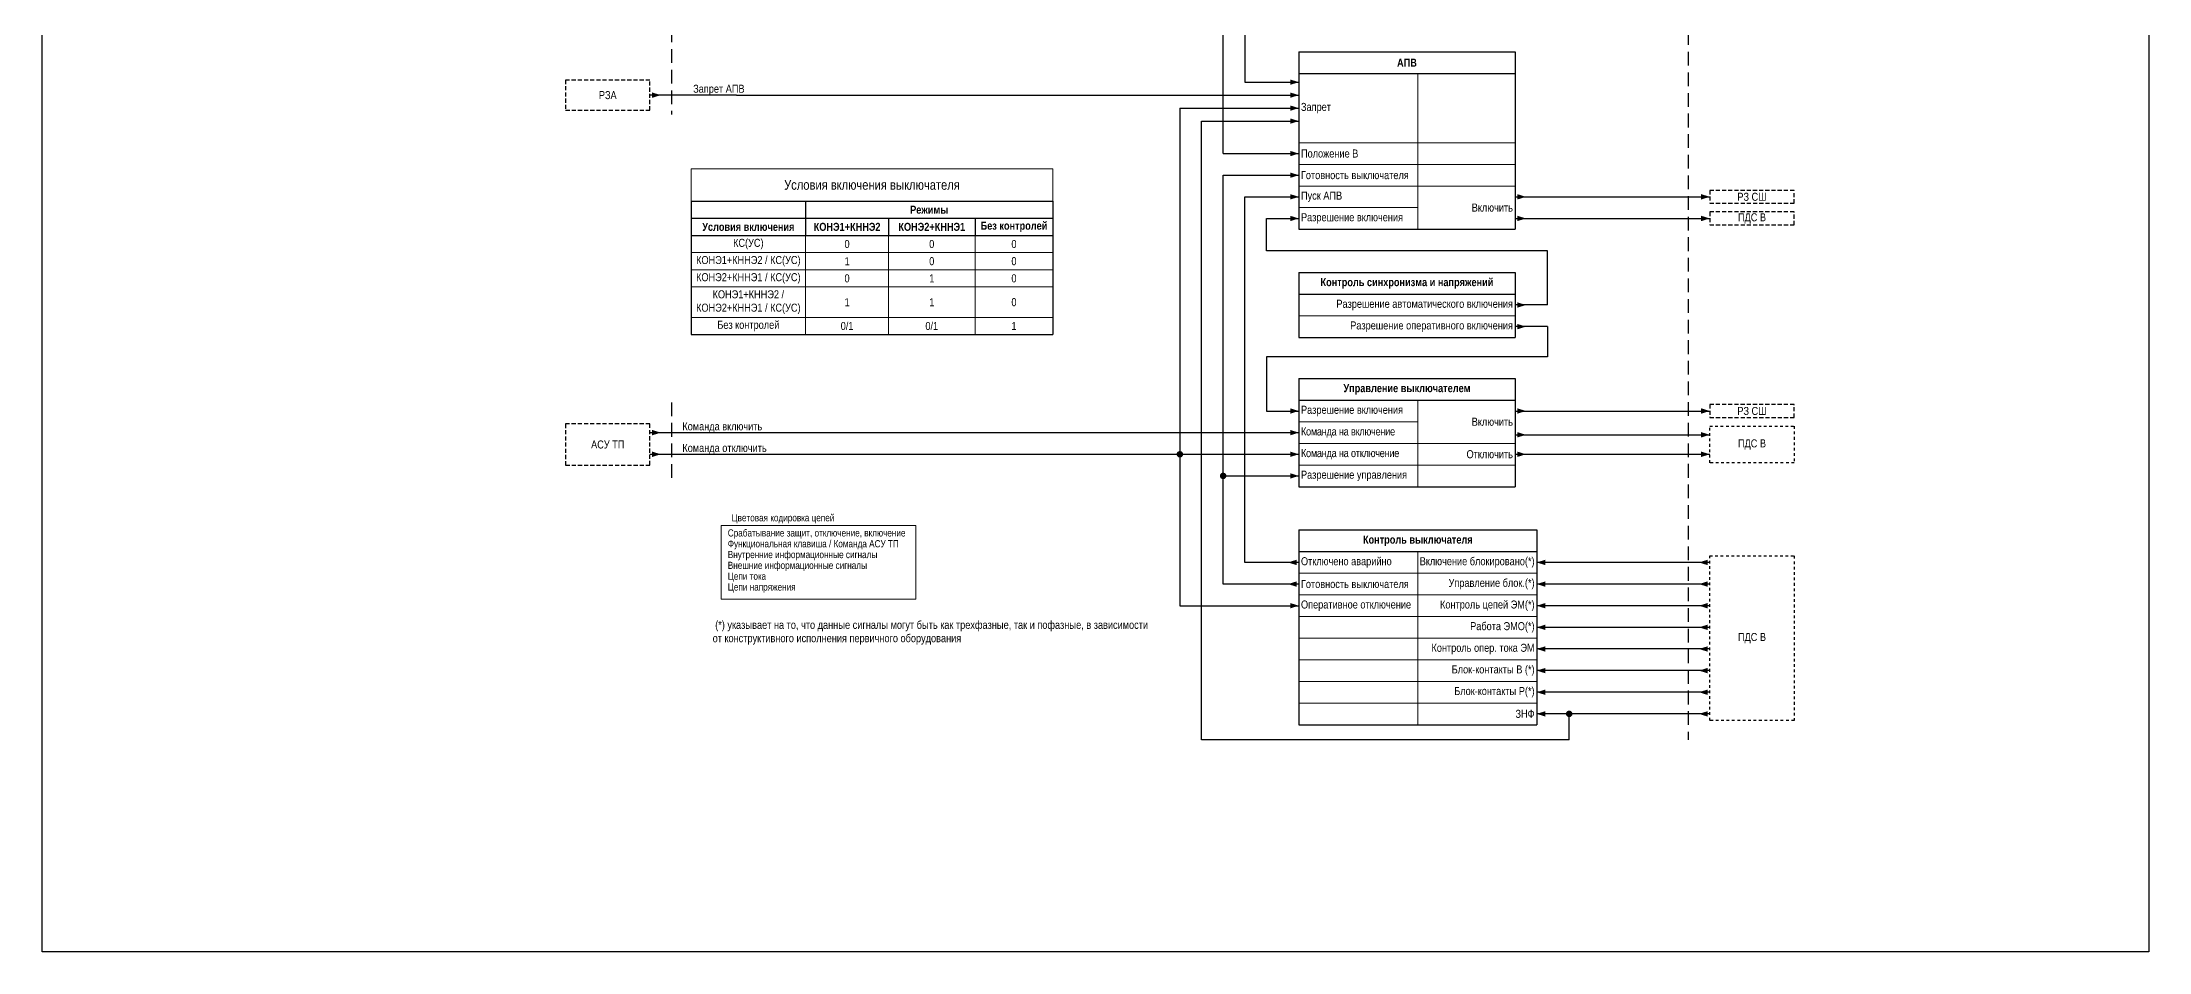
# Model space of a CAD drawing. Header units: millimetres. Extents: x 559 to 4268, y -3459 to 3336.
# Drawn here: x 559 to 1533, y -2672 to -2252 of the extents above; entities that cross this region are included whole.
import ezdxf
from ezdxf.enums import TextEntityAlignment as Align

# ---------------------------------------------------------------- set-up
doc = ezdxf.new("R2010")
doc.units = ezdxf.units.MM
doc.linetypes.add('JIS_02_1.2', pattern=[2.5, 1.25, -1.25])
doc.linetypes.add('штриховая2', pattern=[9.525, 6.35, -3.175])
for name, color, linetype, lineweight in [('Основная', 7, 'Continuous', 30), ('Отключение_включение', 1, 'Continuous', 30), ('Тонкая', 7, 'Continuous', 18), ('Цепи внешние', 84, 'Continuous', 30), ('Цепи внутренние', 5, 'Continuous', 30), ('Цепи ТН', 200, 'Continuous', 30), ('Цепи ТТ', 23, 'Continuous', 30), ('Цепь - ФК и АСУ', 132, 'Continuous', 30)]:
    doc.layers.add(name, color=color, linetype=linetype, lineweight=lineweight)
doc.styles.add('Narrow', font='ARIALN.TTF')
doc.styles.add('Табл дан', font='ARIALN.TTF')
doc.styles.add('Табл загол', font='ARIALNB.TTF')
doc.styles.add('Табл назв', font='ARIALN.TTF')

# ---------------------------------------------------------------- blocks, each defined once
blk = doc.blocks.new('*T126')
at = {"layer": 'Основная', "color": 0, "linetype": 'ByBlock', "lineweight": -2, "transparency": 16777216}
for p, q in [((0, 0), (100, 0)), ((0, 0), (0, -10)), ((100, 0), (100, -10))]:
    blk.add_line(p, q, dxfattribs=at)
at = {"layer": 'Основная', "color": 0, "linetype": 'ByBlock', "lineweight": 30, "transparency": 16777216}
for p, q in [((0, -10), (100, -10)), ((0, -10), (0, -82)), ((100, -10), (100, -82)), ((0, -82), (100, -82))]:
    blk.add_line(p, q, dxfattribs=at)
at = {"layer": 'Основная', "color": 0, "linetype": 'ByBlock', "lineweight": 18, "transparency": 16777216}
for p, q in [((55, -10), (55, -82)), ((0, -42), (100, -42)), ((0, -52), (100, -52)), ((0, -62), (100, -62)), ((0, -72), (55, -72))]:
    blk.add_line(p, q, dxfattribs=at)
at = {"layer": 'Основная', "color": 0, "transparency": 16777216, "char_height": 3.7}
for s, insert, width, attachment_point, style in [('{\\C256;АПВ}', (50, -5), 97, 5, 'Табл загол'), ('Запрет', (1, -26), 53, 4, 'Табл дан'), ('Положение В', (1, -47), 53, 4, 'Табл дан'), ('Готовность выключателя', (1, -57), 53, 4, 'Табл дан'), ('Пуск АПВ', (1, -67), 53, 4, 'Табл дан'), ('Разрешение включения  ', (1, -77), 53, 4, 'Табл дан'), ('Включить', (99, -72), 43, 6, 'Табл дан')]:
    blk.add_mtext(s, dxfattribs=dict(at, insert=insert, width=width, attachment_point=attachment_point, style=style))
blk = doc.blocks.new('*T127')
at = {"layer": 'Основная', "color": 0, "linetype": 'ByBlock', "lineweight": -2, "transparency": 16777216}
for p, q in [((0, 0), (110, 0)), ((0, 0), (0, -10)), ((110, 0), (110, -10))]:
    blk.add_line(p, q, dxfattribs=at)
at = {"layer": 'Основная', "color": 0, "linetype": 'ByBlock', "lineweight": 30, "transparency": 16777216}
for p, q in [((0, -10), (110, -10)), ((0, -10), (0, -90)), ((110, -10), (110, -90)), ((0, -90), (110, -90))]:
    blk.add_line(p, q, dxfattribs=at)
at = {"layer": 'Основная', "color": 0, "linetype": 'ByBlock', "lineweight": 18, "transparency": 16777216}
for p, q in [((55, -10), (55, -90)), ((0, -20), (110, -20)), ((0, -30), (110, -30)), ((0, -40), (110, -40)), ((0, -50), (110, -50)), ((0, -60), (110, -60)), ((0, -70), (110, -70)), ((0, -80), (110, -80))]:
    blk.add_line(p, q, dxfattribs=at)
at = {"layer": 'Основная', "color": 0, "transparency": 16777216, "char_height": 3.7}
for s, insert, width, attachment_point, style in [('Контроль выключателя', (55, -5), 107, 5, 'Табл загол'), ('Отключено аварийно', (1, -15), 53, 4, 'Табл дан'), ('Включение блокировано(*)', (109, -15), 53, 6, 'Табл дан'), ('Готовность выключателя', (1, -25), 53, 4, 'Табл дан'), ('Управление блок.(*)', (109, -25), 53, 6, 'Табл дан'), ('Оперативное отключение', (1, -35), 53, 4, 'Табл дан'), ('Контроль цепей ЭМ(*)', (109, -35), 53, 6, 'Табл дан'), ('Работа ЭМО(*) ', (109, -45), 53, 6, 'Табл дан'), ('Контроль опер. тока ЭМ', (109, -55), 53, 6, 'Табл дан'), ('Блок-контакты В (*)', (109, -65), 53, 6, 'Табл дан'), ('Блок-контакты Р(*)', (109, -75), 53, 6, 'Табл дан'), ('ЗНФ', (109, -85), 53, 6, 'Табл дан')]:
    blk.add_mtext(s, dxfattribs=dict(at, insert=insert, width=width, attachment_point=attachment_point, style=style))
blk = doc.blocks.new('Point')
at = {"layer": 'Основная', "color": 0, "const_width": 1.5}
blk.add_lwpolyline([(-0.75, 0, 1), (0.75, 0, 1)], format="xyb", close=True, dxfattribs=at)
blk = doc.blocks.new('*T135')
at = {"layer": 'Основная', "color": 0, "linetype": 'ByBlock', "lineweight": -2, "transparency": 16777216}
for p, q in [((0, 0), (100, 0)), ((0, 0), (0, -10)), ((100, 0), (100, -10))]:
    blk.add_line(p, q, dxfattribs=at)
at = {"layer": 'Основная', "color": 0, "linetype": 'ByBlock', "lineweight": 30, "transparency": 16777216}
for p, q in [((0, -10), (100, -10)), ((0, -10), (0, -50)), ((100, -10), (100, -50)), ((0, -50), (100, -50))]:
    blk.add_line(p, q, dxfattribs=at)
at = {"layer": 'Основная', "color": 0, "linetype": 'ByBlock', "lineweight": 18, "transparency": 16777216}
for p, q in [((55, -10), (55, -50)), ((0, -20), (55, -20)), ((0, -30), (100, -30)), ((0, -40), (100, -40))]:
    blk.add_line(p, q, dxfattribs=at)
at = {"layer": 'Основная', "color": 0, "transparency": 16777216, "char_height": 3.7}
for s, insert, width, attachment_point, style in [('Управление выключателем', (50, -5), 97, 5, 'Табл загол'), ('Разрешение включения', (1, -15), 53, 4, 'Табл дан'), ('Включить', (99, -20), 43, 6, 'Табл дан'), ('{\\T0.95;Команда на включение}', (1, -25), 53, 4, 'Табл дан'), ('{\\T0.95;Команда на отключение}', (1, -35), 53, 4, 'Табл дан'), ('Отключить', (99, -35), 43, 6, 'Табл дан'), ('Разрешение управления', (1, -45), 53, 4, 'Табл дан')]:
    blk.add_mtext(s, dxfattribs=dict(at, insert=insert, width=width, attachment_point=attachment_point, style=style))
blk = doc.blocks.new('*T137')
at = {"layer": 'Defpoints', "color": 8, "linetype": 'ByBlock', "lineweight": 0, "transparency": 16777216}
for p, q in [((0, 0), (167.3, 0)), ((0, 0), (0, -15)), ((167.3, 0), (167.3, -15))]:
    blk.add_line(p, q, dxfattribs=at)
at = {"layer": 'Основная', "color": 0, "linetype": 'ByBlock', "lineweight": -2, "transparency": 16777216}
for p, q in [((0, -15), (167.3, -15)), ((0, -15), (0, -30.87)), ((53, -15), (53, -30.87)), ((167.3, -15), (167.3, -30.87)), ((0, -22.93), (167.3, -22.93)), ((91.3, -22.93), (91.3, -30.87)), ((131.3, -22.93), (131.3, -30.87))]:
    blk.add_line(p, q, dxfattribs=at)
at = {"layer": 'Основная', "color": 0, "linetype": 'ByBlock', "lineweight": 30, "transparency": 16777216}
for p, q in [((0, -30.87), (167.3, -30.87)), ((0, -30.87), (0, -76.69)), ((167.3, -30.87), (167.3, -76.69)), ((0, -76.69), (167.3, -76.69))]:
    blk.add_line(p, q, dxfattribs=at)
at = {"layer": 'Основная', "color": 0, "linetype": 'ByBlock', "lineweight": 18, "transparency": 16777216}
for p, q in [((0, -38.8), (167.3, -38.8)), ((53, -30.87), (53, -76.69)), ((91.3, -30.87), (91.3, -76.69)), ((131.3, -30.87), (131.3, -76.69)), ((0, -46.73), (167.3, -46.73)), ((0, -54.67), (167.3, -54.67)), ((0, -68.75), (167.3, -68.75))]:
    blk.add_line(p, q, dxfattribs=at)
at = {"layer": 'Основная', "color": 0, "transparency": 16777216, "attachment_point": 5}
for s, insert, char_height, width, style in [('Условия включения выключателя', (83.65, -7.5), 4.5, 164.3, 'Табл назв'), ('Режимы', (110.15, -18.97), 3.7, 111.3, 'Табл загол'), ('Условия включения', (26.5, -26.9), 3.7, 50, 'Табл загол'), ('КОНЭ1+КННЭ2', (72.15, -26.9), 3.7, 35.3, 'Табл загол'), ('КОНЭ2+КННЭ1', (111.3, -26.9), 3.7, 37, 'Табл загол'), ('{\\C256;Без контролей}', (149.3, -26.9), 3.7, 33, 'Табл загол'), ('КС(УС)', (26.5, -34.83), 3.7, 51, 'Табл дан'), ('0', (72.15, -34.83), 3.7, 36.3, 'Табл дан'), ('0', (111.3, -34.83), 3.7, 38, 'Табл дан'), ('0', (149.3, -34.83), 3.7, 34, 'Табл дан'), ('КОНЭ1+КННЭ2 / КС(УС)', (26.5, -42.77), 3.7, 51, 'Табл дан'), ('КОНЭ2+КННЭ1 / КС(УС)', (26.5, -50.7), 3.7, 51, 'Табл дан'), ('1', (72.15, -42.77), 3.7, 36.3, 'Табл дан'), ('0', (111.3, -42.77), 3.7, 38, 'Табл дан'), ('0', (149.3, -42.77), 3.7, 34, 'Табл дан'), ('КОНЭ1+КННЭ2 / КОНЭ2+КННЭ1 / КС(УС)', (26.5, -61.71), 3.7, 51, 'Табл дан'), ('0', (72.15, -50.7), 3.7, 36.3, 'Табл дан'), ('1', (111.3, -50.7), 3.7, 38, 'Табл дан'), ('0', (149.3, -50.7), 3.7, 34, 'Табл дан'), ('1', (72.15, -61.71), 3.7, 36.3, 'Табл дан'), ('1', (111.3, -61.71), 3.7, 38, 'Табл дан'), ('0', (149.3, -61.71), 3.7, 34, 'Табл дан'), ('Без контролей', (26.5, -72.72), 3.7, 51, 'Табл дан'), ('\\A1;{\\H1x;0/1}', (72.15, -72.72), 3.7, 36.3, 'Табл дан'), ('\\A1;{\\H1x;0/1}', (111.3, -72.72), 3.7, 38, 'Табл дан'), ('1', (149.3, -72.72), 3.7, 34, 'Табл дан')]:
    blk.add_mtext(s, dxfattribs=dict(at, insert=insert, char_height=char_height, width=width, style=style))
blk = doc.blocks.new('*T123')
at = {"layer": 'Основная', "color": 0, "linetype": 'ByBlock', "lineweight": -2, "transparency": 16777216}
for p, q in [((0, 0), (100, 0)), ((0, 0), (0, -10)), ((100, 0), (100, -10))]:
    blk.add_line(p, q, dxfattribs=at)
at = {"layer": 'Основная', "color": 0, "linetype": 'ByBlock', "lineweight": 30, "transparency": 16777216}
for p, q in [((0, -10), (100, -10)), ((0, -10), (0, -30)), ((100, -10), (100, -30)), ((0, -30), (100, -30))]:
    blk.add_line(p, q, dxfattribs=at)
at = {"layer": 'Основная', "color": 0, "linetype": 'ByBlock', "lineweight": 18, "transparency": 16777216}
blk.add_line((0, -20), (100, -20), dxfattribs=at)
at = {"layer": 'Основная', "color": 0, "transparency": 16777216, "char_height": 3.7}
for s, insert, width, attachment_point, style in [('{\\C256;Контроль синхронизма и напряжений}', (50, -5), 97, 5, 'Табл загол'), ('Разрешение автоматического включения', (99, -15), 98, 6, 'Табл дан'), ('Разрешение оперативного включения', (99, -25), 98, 6, 'Табл дан')]:
    blk.add_mtext(s, dxfattribs=dict(at, insert=insert, width=width, attachment_point=attachment_point, style=style))

msp = doc.modelspace()

# ---------------------------------------------------------------- linework, layer by layer
at = {"layer": 'Основная', "color": 1}
msp.add_lwpolyline([(559, -1595), (1533, -1595), (1533, -2672), (559, -2672)], close=True, dxfattribs=at)
at = {"layer": 'Отключение_включение'}
for points in [[(1085, -2282), (1140, -2282)], [(1085, -2282), (1085, -2512)], [(840, -2432), (1140, -2432)], [(1085, -2512), (1140, -2512)]]:
    msp.add_lwpolyline(points, dxfattribs=at)
at = {"layer": 'Отключение_включение', "ltscale": 0.3}
for points in [[(1140, -2282, 0, 2.5, 0), (1136, -2282, 0, 0, 0)], [(1245, -2333, 0, 2.5, 0), (1241, -2333, 0, 0, 0)], [(1330, -2333, 0, 2.5, 0), (1326, -2333, 0, 0, 0)], [(845, -2432, 0, 2.5, 0), (841, -2432, 0, 0, 0)], [(1140, -2432, 0, 2.5, 0), (1136, -2432, 0, 0, 0)], [(1245, -2433, 0, 2.5, 0), (1241, -2433, 0, 0, 0)], [(1330, -2433, 0, 2.5, 0), (1326, -2433, 0, 0, 0)], [(845, -2442, 0, 2.5, 0), (841, -2442, 0, 0, 0)], [(1140, -2442, 0, 2.5, 0), (1136, -2442, 0, 0, 0)], [(1245, -2442, 0, 2.5, 0), (1241, -2442, 0, 0, 0)], [(1330, -2442, 0, 2.5, 0), (1326, -2442, 0, 0, 0)], [(1140, -2512, 0, 2.5, 0), (1136, -2512, 0, 0, 0)]]:
    msp.add_lwpolyline(points, format="xyseb", dxfattribs=at)
for points in [[(1240, -2333), (1330, -2333)], [(1240, -2433), (1330, -2433)], [(840, -2442), (1140, -2442)], [(1240, -2442), (1330, -2442)]]:
    msp.add_lwpolyline(points, dxfattribs=at)
at = {"layer": 'Тонкая', "ltscale": 0.3}
msp.add_lwpolyline([(873, -2475), (963, -2475), (963, -2509), (873, -2509)], close=True, dxfattribs=at)
at = {"layer": 'Цепи внешние', "linetype": 'штриховая2', "ltscale": 0.3}
for points in [[(840, -2269), (801, -2269), (801, -2283), (840, -2283)], [(1369, -2320), (1330, -2320), (1330, -2326), (1369, -2326)], [(1369, -2330), (1330, -2330), (1330, -2336), (1369, -2336)], [(1369, -2419), (1330, -2419), (1330, -2425), (1369, -2425)], [(840, -2428), (801, -2428), (801, -2447), (840, -2447)]]:
    msp.add_lwpolyline(points, close=True, dxfattribs=at)
at = {"layer": 'Цепи внешние', "ltscale": 0.3}
for points in [[(845, -2276, 0, 2.5, 0), (841, -2276, 0, 0, 0)], [(1140, -2276, 0, 2.5, 0), (1136, -2276, 0, 0, 0)], [(1140, -2288, 0, 2.5, 0), (1136, -2288, 0, 0, 0)], [(1245, -2323, 0, 2.5, 0), (1241, -2323, 0, 0, 0)], [(1330, -2323, 0, 2.5, 0), (1326, -2323, 0, 0, 0)], [(1245, -2422, 0, 2.5, 0), (1241, -2422, 0, 0, 0)], [(1330, -2422, 0, 2.5, 0), (1326, -2422, 0, 0, 0)], [(1250, -2492, 0, 2.5, 0), (1254, -2492, 0, 0, 0)], [(1325, -2492, 0, 2.5, 0), (1329, -2492, 0, 0, 0)], [(1250, -2502, 0, 2.5, 0), (1254, -2502, 0, 0, 0)], [(1325, -2502, 0, 2.5, 0), (1329, -2502, 0, 0, 0)], [(1250, -2512, 0, 2.5, 0), (1254, -2512, 0, 0, 0)], [(1325, -2512, 0, 2.5, 0), (1329, -2512, 0, 0, 0)], [(1250, -2522, 0, 2.5, 0), (1254, -2522, 0, 0, 0)], [(1325, -2522, 0, 2.5, 0), (1329, -2522, 0, 0, 0)], [(1250, -2532, 0, 2.5, 0), (1254, -2532, 0, 0, 0)], [(1325, -2532, 0, 2.5, 0), (1329, -2532, 0, 0, 0)], [(1250, -2542, 0, 2.5, 0), (1254, -2542, 0, 0, 0)], [(1325, -2542, 0, 2.5, 0), (1329, -2542, 0, 0, 0)], [(1250, -2552, 0, 2.5, 0), (1254, -2552, 0, 0, 0)], [(1325, -2552, 0, 2.5, 0), (1329, -2552, 0, 0, 0)], [(1250, -2562, 0, 2.5, 0), (1254, -2562, 0, 0, 0)], [(1325, -2562, 0, 2.5, 0), (1329, -2562, 0, 0, 0)]]:
    msp.add_lwpolyline(points, format="xyseb", dxfattribs=at)
for points in [[(880, -2276), (840, -2276)], [(1240, -2323), (1330, -2323)], [(1240, -2422), (1330, -2422)], [(1330, -2492), (1250, -2492)], [(1330, -2502), (1250, -2502)], [(1330, -2512), (1330, -2512), (1330, -2512), (1250, -2512)], [(1330, -2522), (1330, -2522), (1330, -2522), (1250, -2522)], [(1330, -2532), (1330, -2532), (1330, -2532), (1250, -2532)], [(1330, -2542), (1330, -2542), (1330, -2542), (1250, -2542)], [(1330, -2552), (1330, -2552), (1330, -2552), (1250, -2552)], [(1265, -2574), (1095, -2574)]]:
    msp.add_lwpolyline(points, dxfattribs=at)
at = {"layer": 'Цепи внешние'}
for points in [[(880, -2276), (1140, -2276)], [(1095, -2574), (1095, -2288)], [(1095, -2288), (1140, -2288)], [(1330, -2562), (1250, -2562)], [(1265, -2574), (1265, -2562)]]:
    msp.add_lwpolyline(points, dxfattribs=at)
at = {"layer": 'Цепи внешние', "linetype": 'JIS_02_1.2'}
for points in [[(1330, -2429), (1369, -2429), (1369, -2446), (1330, -2446)], [(1330, -2489), (1369, -2489), (1369, -2565), (1330, -2565)]]:
    msp.add_lwpolyline(points, close=True, dxfattribs=at)
at = {"layer": 'Цепи внутренние'}
for p, q in [((1255, -2373), (1240, -2373)), ((1255, -2383), (1240, -2383))]:
    msp.add_line(p, q, dxfattribs=at)
at = {"layer": 'Цепи внутренние', "linetype": 'штриховая2'}
for points in [[(850, -1969), (850, -2285)], [(1320, -2075), (1320, -2574)], [(850, -2418), (850, -2454)]]:
    msp.add_lwpolyline(points, dxfattribs=at)
at = {"layer": 'Цепи внутренние', "ltscale": 0.3}
for points in [[(1105, -2303), (1105, -2184)], [(1105, -2502), (1105, -2313)], [(1115, -2492), (1115, -2323)], [(1105, -2452), (1140, -2452)], [(1140, -2492), (1115, -2492)], [(1140, -2502), (1105, -2502)]]:
    msp.add_lwpolyline(points, dxfattribs=at)
at = {"layer": 'Цепи внутренние'}
for points in [[(1115, -2247), (1115, -2270)], [(1115, -2270), (1140, -2270)], [(1105, -2303), (1140, -2303)], [(1105, -2313), (1140, -2313)], [(1115, -2323), (1140, -2323)], [(1125, -2348), (1125, -2333)], [(1125, -2333), (1140, -2333)], [(1255, -2348), (1125, -2348)], [(1255, -2373), (1255, -2348)], [(1255, -2383), (1255, -2397)], [(1255, -2397), (1125, -2397)], [(1125, -2397), (1125, -2422)], [(1125, -2422), (1140, -2422)]]:
    msp.add_lwpolyline(points, dxfattribs=at)
at = {"layer": 'Цепи внутренние', "ltscale": 0.3}
for points in [[(1140, -2270, 0, 2.5, 0), (1136, -2270, 0, 0, 0)], [(1140, -2303, 0, 2.5, 0), (1136, -2303, 0, 0, 0)], [(1140, -2313, 0, 2.5, 0), (1136, -2313, 0, 0, 0)], [(1140, -2323, 0, 2.5, 0), (1136, -2323, 0, 0, 0)], [(1140, -2333, 0, 2.5, 0), (1136, -2333, 0, 0, 0)], [(1245, -2373, 0, 2.5, 0), (1241, -2373, 0, 0, 0)], [(1245, -2383, 0, 2.5, 0), (1241, -2383, 0, 0, 0)], [(1140, -2422, 0, 2.5, 0), (1136, -2422, 0, 0, 0)], [(1140, -2452, 0, 2.5, 0), (1136, -2452, 0, 0, 0)], [(1135, -2492, 0, 2.5, 0), (1139, -2492, 0, 0, 0)], [(1135, -2502, 0, 2.5, 0), (1139, -2502, 0, 0, 0)]]:
    msp.add_lwpolyline(points, format="xyseb", dxfattribs=at)

# ---------------------------------------------------------------- block references
for name, p in [('*T126', (1140, -2256)), ('*T137', (859, -2310)), ('*T123', (1139.99, -2358)), ('*T135', (1140, -2407)), ('*T127', (1140, -2477))]:
    msp.add_blockref(name, p)
at = {"layer": 'Отключение_включение'}
msp.add_blockref('Point', (1085, -2442), dxfattribs=at)
at = {"layer": 'Цепи внешние'}
msp.add_blockref('Point', (1265, -2562), dxfattribs=at)
at = {"layer": 'Цепи внутренние'}
msp.add_blockref('Point', (1105, -2452), dxfattribs=at)

# ---------------------------------------------------------------- texts
at = {"layer": 'Основная', "style": 'Narrow'}
msp.add_text('Цветовая кодировка цепей', height=3.3, dxfattribs=at).set_placement((901.5, -2473), align=Align.CENTER)
at = {"layer": 'Основная', "char_height": 3.7, "style": 'Narrow'}
for s, insert, width, attachment_point in [('РЗА ', (820.5, -2276), 39, 5), ('Запрет АПВ', (860, -2276), 39, 7), ('РЗ СШ', (1349.5, -2323), 39, 5), ('ПДС В', (1349.5, -2333), 39, 5), ('РЗ СШ', (1349.5, -2422), 39, 5), ('Команда включить', (855, -2432), 62, 7), ('АСУ ТП', (820.5, -2437.5), 39, 5), ('Команда отключить', (855, -2442), 76, 7), ('ПДС В', (1349.5, -2437.5), 39, 5), (' (*) указывает на то, что данные сигналы могут быть как трехфазные, так и пофазные, в зависимости от конструктивного исполнения первичного оборудования', (869, -2519), 203, 1), ('ПДС В', (1349.5, -2527), 39, 5)]:
    msp.add_mtext(s, dxfattribs=dict(at, insert=insert, width=width, attachment_point=attachment_point))
at = {"layer": 'Отключение_включение', "style": 'Narrow'}
msp.add_text('Срабатывание защит, отключение, включение', height=3.3, dxfattribs=at).set_placement((876, -2480))
at = {"layer": 'Цепи внешние', "style": 'Narrow'}
msp.add_text('Внешние информационные сигналы', height=3.3, dxfattribs=at).set_placement((876, -2495))
at = {"layer": 'Цепи внутренние', "style": 'Narrow'}
msp.add_text('Внутренние информационные сигналы', height=3.3, dxfattribs=at).set_placement((876, -2490))
at = {"layer": 'Цепи ТН', "style": 'Narrow'}
msp.add_text('Цепи напряжения', height=3.3, dxfattribs=at).set_placement((876, -2505))
at = {"layer": 'Цепи ТТ', "style": 'Narrow'}
msp.add_text('Цепи тока', height=3.3, dxfattribs=at).set_placement((876, -2500))
at = {"layer": 'Цепь - ФК и АСУ', "style": 'Narrow'}
msp.add_text('Функциональная клавиша / Команда АСУ ТП', height=3.3, dxfattribs=at).set_placement((876, -2485))

doc.saveas('drawing.dxf')
